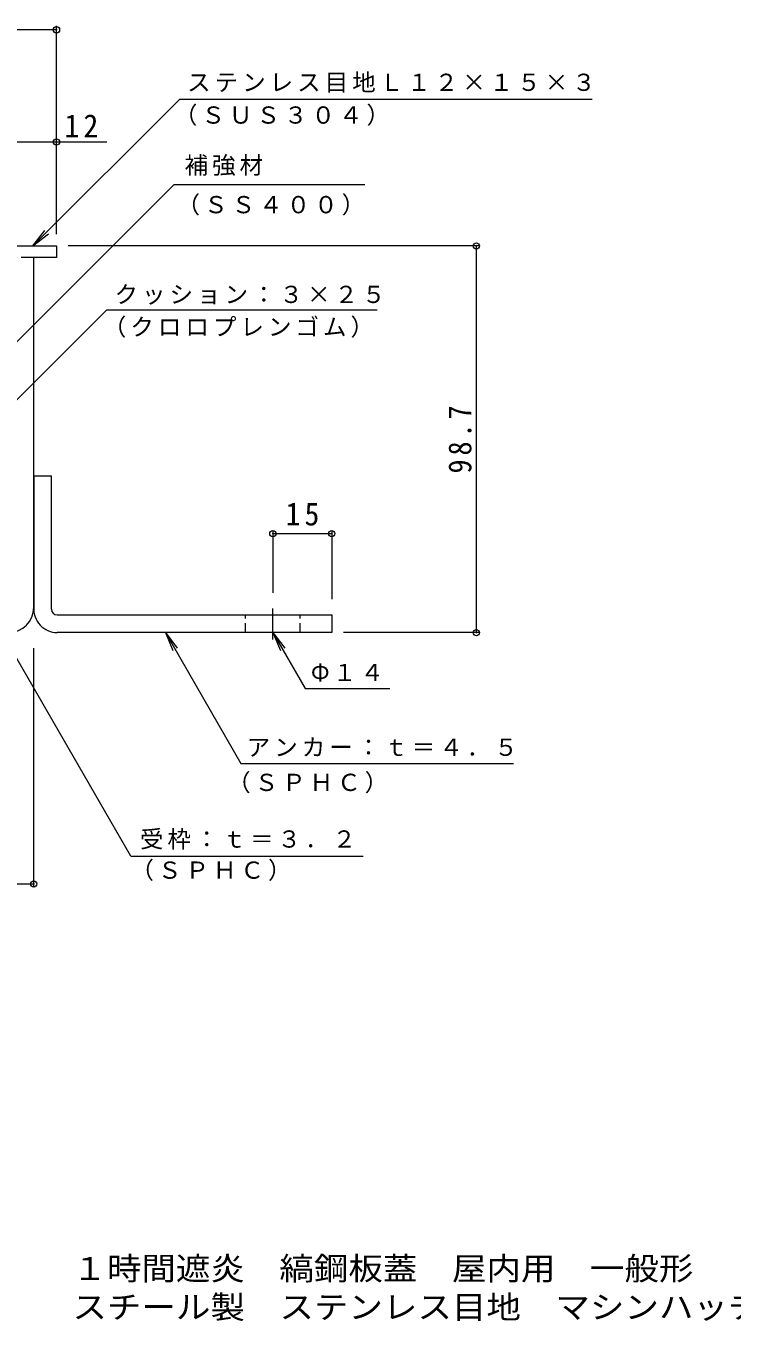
# Model space of a CAD drawing. Units: millimetres on the paper, enlarged 10 times, with parts at other scales. Extents: x -2342 to 2730, y -1962 to 1919.
# Drawn here: x -559 to 341, y -1962 to -309 of the extents above; entities that cross this region are included whole.
import ezdxf
from ezdxf.enums import TextEntityAlignment as Align

# ---------------------------------------------------------------- set-up
doc = ezdxf.new("R2010")
doc.units = ezdxf.units.MM
doc.header["$LTSCALE"] = 10
doc.header["$PDMODE"] = 32
doc.header["$PDSIZE"] = 8
doc.linetypes.add('CHAIN1', pattern=[8, 5, -1, 1, -1])
doc.linetypes.add('DASHED1', pattern=[1.8, 1.2, -0.6])
for name, color, linetype, lineweight in [('D-1', 3, 'Continuous', 9), ('D-2', 7, 'Continuous', 9), ('D-3', 5, 'Continuous', 5), ('D-5', 7, 'Continuous', 9), ('D-F', 7, 'Continuous', 9), ('F-5_F-5ﾚｲﾔ', 7, 'Continuous', 9)]:
    doc.layers.add(name, color=color, linetype=linetype, lineweight=lineweight)
doc.styles.add('ＭＳ ゴシック', font='')
doc.styles.get('ＭＳ ゴシック').set_extended_font_data('MS Gothic')

msp = doc.modelspace()

# ---------------------------------------------------------------- linework, layer by layer
at = {"layer": 'D-1'}
for p, q in [((-549.42, -883.44), (-549.42, -1051.45)), ((-549.42, -883.44), (-526.92, -883.44)), ((-526.92, -1053.45), (-526.92, -883.44)), ((-519.42, -1060.95), (-169.42, -1060.95)), ((-169.42, -1060.95), (-169.42, -1083.45)), ((-169.42, -1083.45), (-519.42, -1083.45))]:
    msp.add_line(p, q, dxfattribs=at)
at = {"layer": 'D-1', "linetype": 'CHAIN1'}
msp.add_line((-244.42, -1092.18), (-244.42, -1052.73), dxfattribs=at)
at = {"layer": 'D-1', "linetype": 'DASHED1'}
for p, q in [((-279.42, -1083.45), (-279.42, -1060.95)), ((-209.42, -1083.45), (-209.42, -1060.95))]:
    msp.add_line(p, q, dxfattribs=at)
at = {"layer": 'D-1'}
for radius, start in [(30, 176.17647), (7.5, 180.00027)]:
    msp.add_arc((-519.42, -1053.45), radius, start, 270, dxfattribs=at)
at = {"layer": 'D-2'}
for p, q in [((-520.42, -574.95), (-520.42, -309.19)), ((-520.42, -314.19), (-1963.57, -314.19)), ((-362.99, -402.55), (162.85, -402.55)), ((-580.42, -457.32), (-456.07, -457.32)), ((-370.81, -512.15), (-635.42, -776.76)), ((-127.26, -512.15), (-370.81, -512.15)), ((-550.39, -589.95), (-530.56, -574.73)), ((-456.01, -671.44), (-597.02, -812.44)), ((-456.01, -671.44), (-111.47, -671.44))]:
    msp.add_line(p, q, dxfattribs=at)
msp.add_lwpolyline([(-362.99, -402.55), (-550.39, -589.95), (-535.17, -570.11)], dxfattribs=at)
for p in [(-520.42, -314.19), (-520.42, -457.32)]:
    msp.add_point(p, dxfattribs=at)
at = {"layer": 'D-3', "color": 4, "lineweight": 9}
msp.add_line((-570.42, -589.95), (-520.42, -589.95), dxfattribs=at)
at = {"layer": 'D-3', "color": 134}
for p, q in [((-549.42, -604.95), (-565.42, -604.95)), ((-549.42, -1051.45), (-549.42, -604.95))]:
    msp.add_line(p, q, dxfattribs=at)
at = {"layer": 'D-3', "color": 4, "lineweight": 9}
msp.add_lwpolyline([(-520.42, -589.95), (-520.42, -604.95), (-565.42, -604.95)], dxfattribs=at)
at = {"layer": 'D-3', "color": 134}
msp.add_arc((-581.42, -1051.45), 32, 270, 0, dxfattribs=at)
at = {"layer": 'D-5'}
for p, q in [((-381.53, -1083.45), (-371.96, -1106.54)), ((-381.53, -1083.45), (-366.31, -1103.28)), ((-381.53, -1083.45), (-285.12, -1250.44)), ((-244.42, -1083.45), (-234.85, -1106.54)), ((-244.42, -1083.45), (-229.2, -1103.28)), ((-285.12, -1250.44), (62.32, -1250.44)), ((-425.44, -1368.9), (-129.1, -1368.9))]:
    msp.add_line(p, q, dxfattribs=at)
for points in [[(-425.44, -1368.9), (-590.25, -1083.45), (-575.03, -1103.28)], [(-244.42, -1083.45), (-203.31, -1154.66), (-95.26, -1154.66)]]:
    msp.add_lwpolyline(points, dxfattribs=at)
at = {"layer": 'D-F'}
for p, q in [((18.21, -589.95), (-505.42, -589.95)), ((15.21, -1083.45), (15.21, -589.95)), ((-244.42, -954.2), (-244.42, -1032.73)), ((-244.42, -957.2), (-169.42, -957.2)), ((-169.42, -954.2), (-169.42, -1040.95)), ((18.21, -1083.45), (-154.42, -1083.45)), ((-549.42, -1407.34), (-549.42, -1103.45)), ((-815.43, -1404.34), (-549.42, -1404.34))]:
    msp.add_line(p, q, dxfattribs=at)
for p in [(15.21, -589.95), (-244.42, -957.2), (-169.42, -957.2), (15.21, -1083.45), (-549.42, -1404.34)]:
    msp.add_point(p, dxfattribs=at)

# ---------------------------------------------------------------- texts
at = {"layer": 'D-2', "char_height": 21.99, "attachment_point": 7, "style": 'ＭＳ ゴシック'}
for s, insert in [('\\T1.17;ステンレス目地Ｌ１２×１５×３', (-353.8, -394.38)), ('\\T1.17;（ＳＵＳ３０４）', (-370.64, -436.82)), ('\\T1.17;補強材', (-357.06, -500.67)), ('\\T1.17;（ＳＳ４００）', (-367.26, -551.19)), ('\\T1.17;クッション：３×２５', (-446.46, -665.11)), ('\\T1.17;（クロロプレンゴム）', (-461.28, -707.21))]:
    msp.add_mtext(s, dxfattribs=dict(at, insert=insert))
at = {"layer": 'D-2', "color": 2, "insert": (-510.14, -451.32), "char_height": 29.33, "attachment_point": 7, "style": 'ＭＳ ゴシック'}
msp.add_mtext('\\T1.27;\\W0.95;12', dxfattribs=at)
at = {"layer": 'D-5', "char_height": 21.99, "attachment_point": 7, "style": 'ＭＳ ゴシック'}
for s, insert in [('\\T1.17;Φ１４', (-196, -1146.14)), ('\\T1.17;アンカー：ｔ＝４．５', (-277.81, -1241.92)), ('\\T1.17;（ＳＰＨＣ）', (-302.79, -1288.52)), ('\\T1.17;受枠：ｔ＝３．２', (-413.94, -1360.35)), ('\\T1.17;（ＳＰＨＣ）', (-426.1, -1400.49))]:
    msp.add_mtext(s, dxfattribs=dict(at, insert=insert))
at = {"layer": 'D-F', "color": 2, "insert": (9.21, -880.45), "char_height": 29.33, "attachment_point": 7, "rotation": 90, "style": 'ＭＳ ゴシック'}
msp.add_mtext('\\T1.28;\\W0.9;98.7', dxfattribs=at)
at = {"layer": 'D-F', "color": 2, "insert": (-228.17, -947.2), "char_height": 29.33, "attachment_point": 7, "style": 'ＭＳ ゴシック'}
msp.add_mtext('\\T1.27;\\W0.95;15', dxfattribs=at)
at = {"layer": 'F-5_F-5ﾚｲﾔ', "color": 2, "style": 'ＭＳ ゴシック', "width": 1.1}
for s, p in [('１時間遮炎\u3000縞鋼板蓋\u3000屋内用\u3000一般形', (-500.11, -1918.5)), ('スチール製\u3000ステンレス目地\u3000マシンハッチ\u3000Ｓ－１ＥＣ－９００－Ｌ', (-500.11, -1967.71))]:
    msp.add_text(s, height=29.33, dxfattribs=at).set_placement(p, align=Align.BOTTOM_LEFT)

doc.saveas('drawing.dxf')
